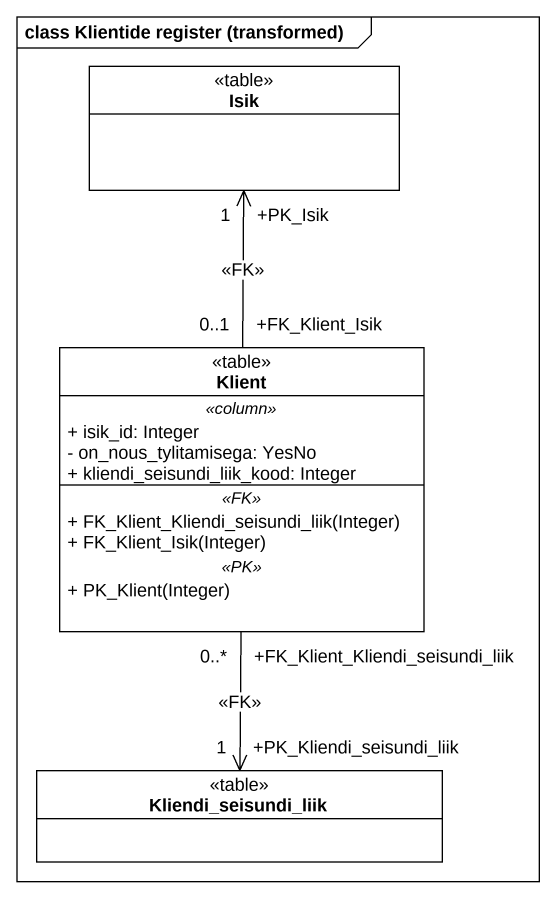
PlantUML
@startuml
mainframe class Klientide register (transformed)
hide circle
hide empty members
skinparam classAttributeIconSize 0
class Isik <<table>>
class Klient <<table>> {
  .. <<column>> ..
  + isik_id: Integer
  - on_nous_tylitamisega: YesNo
  + kliendi_seisundi_liik_kood: Integer
  .. <<FK>> ..
  + FK_Klient_Kliendi_seisundi_liik(Integer)
  + FK_Klient_Isik(Integer)
  .. <<PK>> ..
  + PK_Klient(Integer)
}
class Kliendi_seisundi_liik <<table>>
Klient "+FK_Klient_Isik\n0..1" -up-> "+PK_Isik\n1" Isik : <<FK>>
Klient "+FK_Klient_Kliendi_seisundi_liik\n0..*" --> "+PK_Kliendi_seisundi_liik\n1" Kliendi_seisundi_liik : <<FK>>
@enduml
